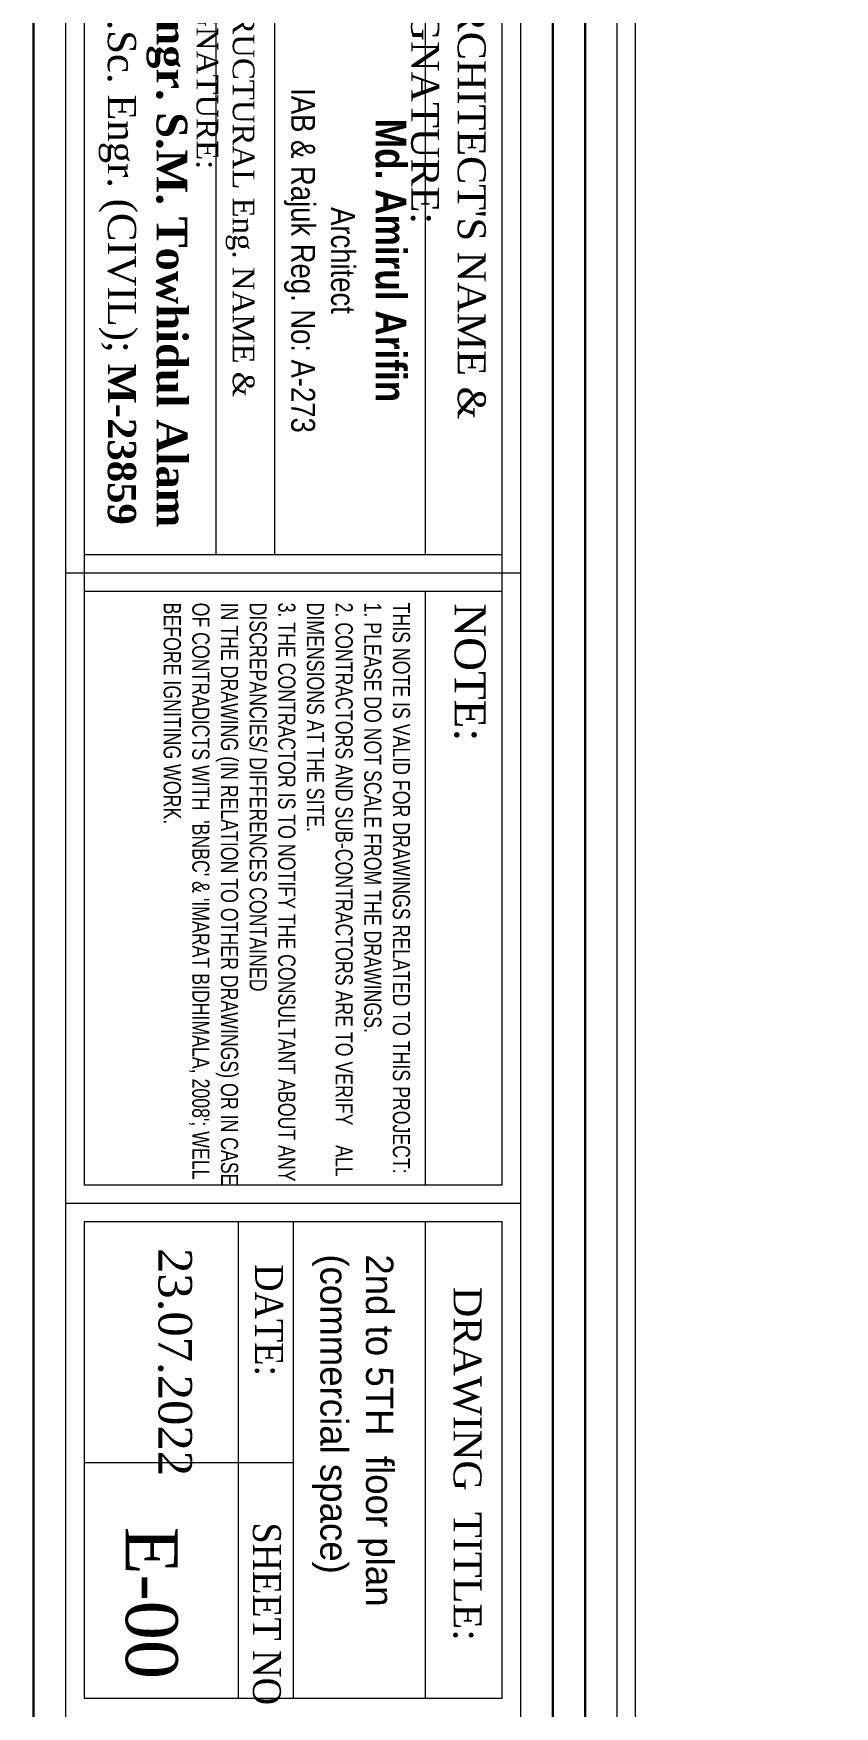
# Model space of a CAD drawing. Header units: inches. Extents: x 109699 to 44449955, y -10987 to 15824140.
# Drawn here: x 200533 to 200791, y -4104 to -3566 of the extents above; entities that cross this region are included whole.
import ezdxf

# ---------------------------------------------------------------- set-up
doc = ezdxf.new("R2010")
doc.units = ezdxf.units.IN
doc.header["$LTSCALE"] = 5
doc.header["$MEASUREMENT"] = 0
for name, color, linetype, lineweight in [('@NORMAL', 7, 'Continuous', 5), ('Text', 7, 'Continuous', 0), ('WALL-1', 8, 'Continuous', 9)]:
    doc.layers.add(name, color=color, linetype=linetype, lineweight=lineweight)
doc.styles.add('box text', font='arial.ttf')
doc.styles.get("Standard").update_dxf_attribs({"font": 'times.ttf'})

# ---------------------------------------------------------------- blocks, each defined once
blk = doc.blocks.new('zxczxczxcz')
at = {"layer": '@NORMAL'}
for points in [[(177327.54, -15450.1), (175295.18, -15450.1), (175295.18, -14276.83), (177327.54, -14276.83)], [(177319.91, -15442.46), (175302.82, -15442.46), (175302.82, -14284.47), (177319.91, -14284.47)]]:
    blk.add_lwpolyline(points, close=True, dxfattribs=at)
at = {"layer": 'Text'}
for p, q in [((176270.13, -15490.2), (176270.13, -15679.21)), ((176531.82, -15490.2), (176531.82, -15679.21)), ((176262.5, -15497.83), (176262.5, -15671.58)), ((176277.77, -15497.83), (176277.77, -15671.58)), ((176524.18, -15497.83), (176524.18, -15671.58)), ((176539.46, -15497.83), (176539.46, -15671.58)), ((176016.08, -15529.94), (176262.5, -15529.94)), ((176277.77, -15529.94), (176524.18, -15529.94)), ((176539.46, -15529.94), (176737.24, -15529.94)), ((176539.46, -15584.7), (176737.24, -15584.7)), ((176639.5, -15584.7), (176639.5, -15671.58)), ((176016.08, -15592.44), (176262.5, -15592.44)), ((176539.46, -15607.61), (176737.24, -15607.61)), ((176016.08, -15616.82), (176262.5, -15616.82))]:
    blk.add_line(p, q, dxfattribs=at)
at = {"layer": 'Text', "lineweight": 30}
blk.add_lwpolyline([(177005.91, -15476.83), (175281.82, -15476.83), (175281.82, -15692.58), (177005.91, -15692.58)], close=True, dxfattribs=at)
at = {"layer": 'Text'}
blk.add_lwpolyline([(176997.69, -15490.2), (175295.18, -15490.2), (175295.18, -15679.21), (176997.69, -15679.21)], close=True, dxfattribs=at)
for points in [[(176524.18, -15497.83), (176016.08, -15497.83)], [(176539.46, -15671.58), (176737.24, -15671.58), (176737.24, -15497.83), (176539.46, -15497.83)], [(176016.08, -15671.58), (176524.18, -15671.58)]]:
    blk.add_lwpolyline(points, dxfattribs=at)
at = {"layer": 'WALL-1', "lineweight": 30}
blk.add_lwpolyline([(177340.91, -15463.47), (175281.82, -15463.47), (175281.82, -14263.47), (177340.91, -14263.47)], close=True, dxfattribs=at)
at = {"layer": 'Text'}
for s, insert, char_height, width, attachment_point in [("{\\C1;ARCHITECT'S NAME & SIGNATURE:}", (176020.92, -15504.72, 29.75), 11.6093, 235.4408, 1), ('{\\C1;NOTE:}', (176282.6, -15504.72, 29.75), 12.8992, 235.4408, 1), ('{\\C1;DRAWING  TITLE:}', (176566.44, -15506.45, -14.88), 11.6093, 235.4408, 1), ('{\\fArial Narrow|b1|i0|c0|p34;Md. Amirul Arifin\\P\\fArial Narrow|b0|i0|c0|p34;\\H0.7794x;Architect\\PIAB & Rajuk Reg. No: A-273\\fCentury Gothic|b0|i0|c0|p34;\\L\\P\\H1.283x;\\l \\P\\fFranklin Gothic Medium|b0|i0|c0|p34; \\fFranklin Gothic Book|b0|i0|c0|p34;\\H0.6173x;  \\fFranklin Gothic Medium|b0|i0|c0|p34;\\H1.62x; \\fFranklin Gothic Book|b0|i0|c0|p34;\\H0.6173x; \\fFranklin Gothic Medium|b0|i0|c0|p34;\\H1.62x;                                                                                       }', (176140.28, -15537.74), 12.75534, 248.9706, 2), ('\\pi-34.83833,l34.83833,t34.83833;{\\W0.9;\\C1;DATE:}', (176557.03, -15588.89, -14.88), 11.6093, 235.4408, 1), ('\\pi-34.83833,l34.83833,t34.83833;{\\W0.9;\\C1;SHEET NO}', (176664.3, -15589.79, -14.88), 11.6093, 235.4408, 1), ('{\\C1;STRUCTURAL Eng. NAME & SIGNATURE:}', (176021.3, -15600.77, 29.75), 9.0295, 235.4408, 1), ('{\\fTimes New Roman|b1|i0|c0|p18; Engr. S.M. Towhidul Alam\\P\\fTimes New Roman|b0|i0|c0|p18; \\H0.9205x;B.Sc. Engr. (CIVIL); \\fTimes New Roman|b1|i0|c0|p18;M-23859}', (176136.8, -15628.68, -14.88), 12.75534, 248.9706, 2), ('\\pi-191.13542,l191.13542,t191.13542;23.07.2022', (176550.34, -15626.71, -14.88), 13.9312, 375.0329, 1)]:
    blk.add_mtext(s, dxfattribs=dict(at, insert=insert, char_height=char_height, width=width, attachment_point=attachment_point))
at = {"layer": 'Text', "insert": (176282.34, -15536.16, -14.88), "char_height": 7.1387, "width": 248.9802, "attachment_point": 1, "style": 'box text'}
blk.add_mtext("{\\fArial Narrow|b0|i0|c0|p34;\\W0.9;THIS NOTE IS VALID FOR DRAWINGS RELATED TO THIS PROJECT:\\P1. PLEASE DO NOT SCALE FROM THE DRAWINGS.\\P2. CONTRACTORS AND SUB-CONTRACTORS ARE TO VERIFY    ALL DIMENSIONS AT THE SITE.\\P3. THE CONTRACTOR IS TO NOTIFY THE CONSULTANT ABOUT ANY DISCREPANCIES/ DIFFERENCES CONTAINED\\PIN THE DRAWING (IN RELATION TO OTHER DRAWINGS) OR IN CASE OF CONTRADICTS WITH  'BNBC' & 'IMARAT BIDHIMALA, 2008'; WELL BEFORE IGNITING WORK.}", dxfattribs=at)

msp = doc.modelspace()

# ---------------------------------------------------------------- block references
at = {"layer": 'WALL-1', "linetype": 'Continuous', "xscale": 0.7745455872000001, "yscale": 0.7745455872000001, "zscale": 0.7745455872000001, "rotation": 270}
msp.add_blockref('zxczxczxcz', (212687.79, 132789.8), dxfattribs=at)

# ---------------------------------------------------------------- texts
at = {"layer": 'Text', "attachment_point": 1, "rotation": 270}
for s, insert, char_height, width in [('{\\fCentury Gothic|b0|i0|c0|p34;2nd to 5TH  floor plan \\P(\\C0;commercial space\\C256;)}', (200648.97, -3958.52, -11.76), 8.8084, 237.1266), ('\\pi-160.31947,l160.31947,t160.31947;E-00', (200579.58, -4046.11, -8.91), 16.6919, 50.0235)]:
    msp.add_mtext(s, dxfattribs=dict(at, insert=insert, char_height=char_height, width=width))

doc.saveas('drawing.dxf')
